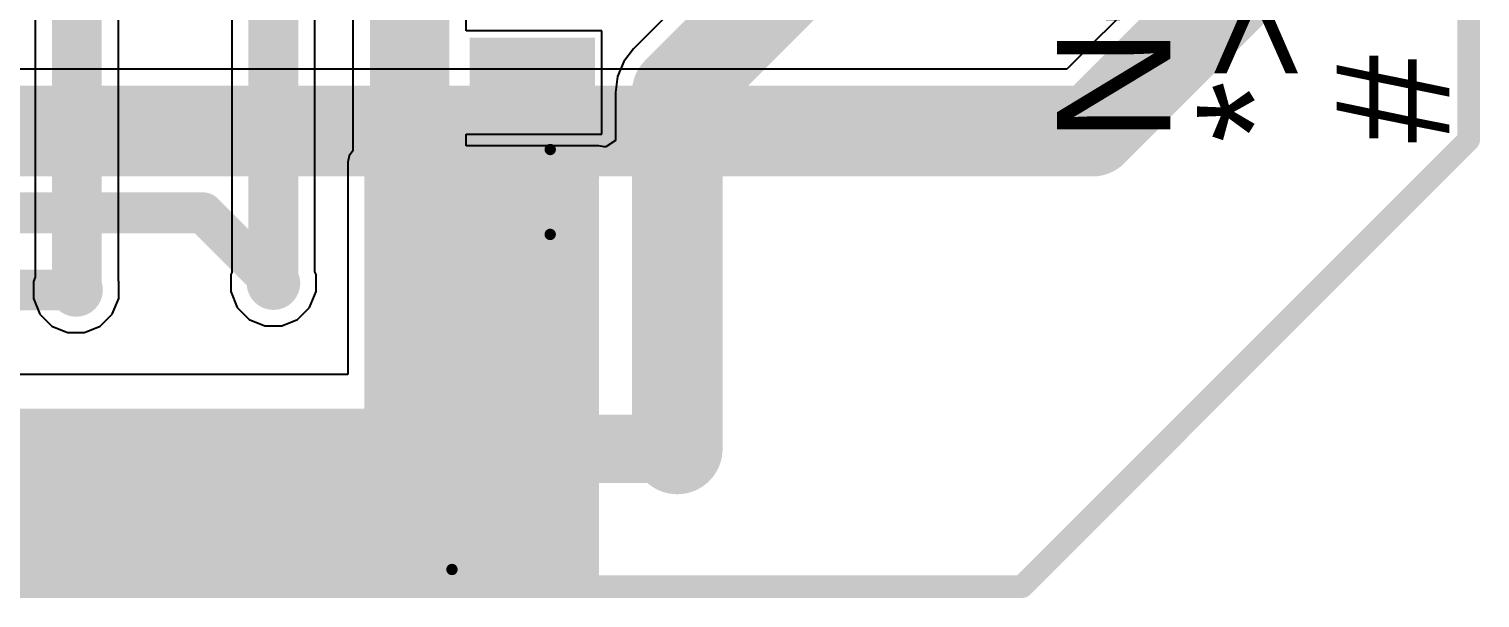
# Model space of a CAD drawing. Header units: millimetres. Extents: x -0.43 to 2.06, y -0.4 to 2.49.
# Drawn here: x 1.373 to 2.013, y -0.399 to -0.148 of the extents above; entities that cross this region are included whole.
import ezdxf

# ---------------------------------------------------------------- set-up
doc = ezdxf.new("R2010")
doc.units = ezdxf.units.MM
doc.header["$MEASUREMENT"] = 0
for name, color, linetype in [('BottomLayer', 5, 'Continuous'), ('Mechanical2', 216, 'Continuous'), ('TopLayer', 1, 'Continuous'), ('TopOverlay', 2, 'Continuous'), ('TopPaste', 8, 'Continuous'), ('TopSolder', 216, 'Continuous'), ('ViaHoleLayer', 16, 'Continuous')]:
    doc.layers.add(name, color=color, linetype=linetype)
doc.styles.add('Arial', font='', dxfattribs={"height": 0.2})
doc.styles.get('Arial').set_extended_font_data('Arial')

# ---------------------------------------------------------------- blocks, each defined once
blk = doc.blocks.new('DM3BT_DSF_PEJS_97')
at = {"layer": 'TopLayer'}
for points in [[(0.23818905, -0.10039375), (0.28543315, -0.10039375), (0.28543315, -0.13188985), (0.23818905, -0.13188985)], [(0.23818905, -0.19488185), (0.28543315, -0.19488185), (0.28543315, -0.32086615), (0.23818905, -0.32086615)]]:
    blk.add_hatch(color=1, dxfattribs=at).paths.add_polyline_path(points)
at = {"layer": 'TopPaste'}
for points in [[(0.23818905, -0.10039375), (0.28543315, -0.10039375), (0.28543315, -0.13188985), (0.23818905, -0.13188985)], [(0.23818905, -0.19488185), (0.28543315, -0.19488185), (0.28543315, -0.32086615), (0.23818905, -0.32086615)]]:
    blk.add_hatch(color=8, dxfattribs=at).paths.add_polyline_path(points)
at = {"layer": 'TopSolder'}
for points in [[(0.23418905, -0.09639375), (0.28943315, -0.09639375), (0.28943315, -0.13588985), (0.23418905, -0.13588985)], [(0.23418905, -0.19088185), (0.28943315, -0.19088185), (0.28943315, -0.32486615), (0.23418905, -0.32486615)]]:
    blk.add_hatch(color=216, dxfattribs=at).paths.add_polyline_path(points)
at = {"layer": 'TopOverlay', "const_width": 0.005}
for points in [[(0.2696851, -0.1830709), (0.2696851, -0.1456693)], [(-0.2007873, -0.3307087), (0.226378, -0.3307087)]]:
    blk.add_lwpolyline(points, dxfattribs=at)
at = {"layer": 'TopOverlay', "const_width": 0.0025}
for points in [[(0.2684351, -0.1456693, 1), (0.2709351, -0.1456693, 1)], [(0.2684351, -0.1830709, 1), (0.2709351, -0.1830709, 1)], [(0.225128, -0.3307087, 1), (0.227628, -0.3307087, 1)]]:
    blk.add_lwpolyline(points, format="xyb", close=True, dxfattribs=at)

msp = doc.modelspace()

# ---------------------------------------------------------------- hatches: boundary and pattern name
at = {"layer": 'BottomLayer'}
h = msp.add_hatch(color=5, dxfattribs=at)
edge = h.paths.add_edge_path()
edge.add_arc((1.481, -0.26), 0.011811, 0, 360)
h = msp.add_hatch(color=5, dxfattribs=at)
edge = h.paths.add_edge_path()
edge.add_arc((1.394, -0.263), 0.011811, 0, 360)
h = msp.add_hatch(color=5, dxfattribs=at)
edge = h.paths.add_edge_path()
edge.add_arc((1.659, -0.333), 0.011811, 0, 360)
at = {"layer": 'TopLayer'}
for points in [[(1.521, -0.3916929), (1.6245118, -0.3916929), (1.6245118, -0.2066929), (1.521, -0.2066929)], [(0.572, -0.391), (1.624, -0.391), (1.624, -0.3152914), (0.572, -0.3152914)]]:
    msp.add_hatch(color=1, dxfattribs=at).paths.add_polyline_path(points)
h = msp.add_hatch(color=1, dxfattribs=at)
edge = h.paths.add_edge_path()
edge.add_arc((1.481, -0.26), 0.011811, 0, 360)
h = msp.add_hatch(color=1, dxfattribs=at)
edge = h.paths.add_edge_path()
edge.add_arc((1.394, -0.263), 0.011811, 0, 360)
h = msp.add_hatch(color=1, dxfattribs=at)
edge = h.paths.add_edge_path()
edge.add_arc((1.659, -0.333), 0.011811, 0, 360)
at = {"layer": 'ViaHoleLayer'}
h = msp.add_hatch(color=16, dxfattribs=at)
edge = h.paths.add_edge_path()
edge.add_arc((1.481, -0.26), 0.0059055, 0, 360)
h = msp.add_hatch(color=16, dxfattribs=at)
edge = h.paths.add_edge_path()
edge.add_arc((1.394, -0.263), 0.0059055, 0, 360)
h = msp.add_hatch(color=16, dxfattribs=at)
edge = h.paths.add_edge_path()
edge.add_arc((1.659, -0.333), 0.0059055, 0, 360)

# ---------------------------------------------------------------- linework, layer by layer
at = {"layer": 'BottomLayer'}
for p, q in [((1.899, -0.0974867), (1.8307198, -0.165767)), ((1.8307198, -0.165767), (0.8228988, -0.1657671))]:
    msp.add_line(p, q, dxfattribs=at)
for points, const_width in [([(1.842, -0.193), (1.962, -0.073)], 0.04), ([(0.728, -0.1930001), (1.842, -0.193)], 0.04), ([(0.5938302, -0.229), (1.45, -0.229)], 0.018), ([(1.45, -0.229), (1.481, -0.26)], 0.018), ([(0.583, -0.263), (1.394, -0.263)], 0.018), ([(0.3750001, -0.333), (1.659, -0.333)], 0.03)]:
    msp.add_lwpolyline(points, dxfattribs=dict(at, const_width=const_width))
for points, const_width in [([(1.832, -0.193, 1), (1.852, -0.193, 1)], 0.02), ([(1.832, -0.193, 1), (1.852, -0.193, 1)], 0.02), ([(1.4455, -0.229, 1), (1.4545, -0.229, 1)], 0.009), ([(1.4455, -0.229, 1), (1.4545, -0.229, 1)], 0.009), ([(1.3895, -0.263, 1), (1.3985, -0.263, 1)], 0.009), ([(1.4765, -0.26, 1), (1.4855, -0.26, 1)], 0.009), ([(1.6515, -0.333, 1), (1.6665, -0.333, 1)], 0.015)]:
    msp.add_lwpolyline(points, format="xyb", close=True, dxfattribs=dict(at, const_width=const_width))
at = {"layer": 'Mechanical2', "const_width": 0.01}
for points in [[(2.007874, -0.1968504), (2.007874, 2.480315)], [(1.8110236, -0.3937007), (2.007874, -0.1968504)], [(0, -0.3937007), (1.8110236, -0.3937007)]]:
    msp.add_lwpolyline(points, dxfattribs=at)
at = {"layer": 'Mechanical2', "const_width": 0.005}
for points in [[(2.005374, -0.1968504, 1), (2.010374, -0.1968504, 1)], [(2.005374, -0.1968504, 1), (2.010374, -0.1968504, 1)], [(1.8085236, -0.3937007, 1), (1.8135236, -0.3937007, 1)], [(1.8085236, -0.3937007, 1), (1.8135236, -0.3937007, 1)]]:
    msp.add_lwpolyline(points, format="xyb", close=True, dxfattribs=at)
at = {"layer": 'TopLayer'}
for p, q in [((1.4993133, -0.2550567), (1.4993133, 0.2013073)), ((1.3759939, 0.1943863), (1.3759939, -0.2573151)), ((1.4626081, 0.1728343), (1.4626081, -0.2552465)), ((1.4126991, -0.2589881), (1.4126991, 0.1721496)), ((1.51602, 0.0723071), (1.51602, -0.2016016)), ((1.56598, -0.1488426), (1.56598, 0.0388819)), ((1.6947433, -0.1017434), (1.6397434, -0.1567434)), ((1.6257559, -0.1488426), (1.56598, -0.1488426)), ((1.6257559, -0.1943386), (1.6257559, -0.1488426)), ((1.6397434, -0.1567434), (1.6354155, -0.1623835)), ((1.6354155, -0.1623835), (1.6326949, -0.1689516)), ((1.6326949, -0.1689516), (1.631767, -0.176)), ((1.631767, -0.176), (1.631767, -0.1971084)), ((1.56598, -0.1995558), (1.56598, -0.1943386)), ((1.56598, -0.1943386), (1.6257559, -0.1943386)), ((1.631767, -0.1971084), (1.6275971, -0.1998649)), ((1.5144062, -0.2039617), (1.5138629, -0.2066929)), ((1.5159533, -0.2016462), (1.5144062, -0.2039617)), ((1.51602, -0.2016016), (1.5159533, -0.2016462)), ((1.6245118, -0.1995558), (1.56598, -0.1995558)), ((1.626767, -0.2000044), (1.6245118, -0.1995558)), ((1.6275971, -0.1998649), (1.626767, -0.2000044)), ((1.5138629, -0.2066929), (1.5138629, -0.3002993)), ((1.4626081, -0.2552465), (1.462189, -0.2562583)), ((1.499811, -0.2562583), (1.4993133, -0.2550567)), ((1.3759939, -0.2573151), (1.375189, -0.2592583)), ((1.375189, -0.2592583), (1.375189, -0.2667417)), ((1.412811, -0.2592583), (1.4126991, -0.2589881)), ((1.412811, -0.2667417), (1.412811, -0.2592583)), ((1.462189, -0.2562583), (1.462189, -0.2637417)), ((1.499811, -0.2637417), (1.499811, -0.2562583)), ((1.375189, -0.2667417), (1.3780528, -0.2736556)), ((1.4099472, -0.2736556), (1.412811, -0.2667417)), ((1.462189, -0.2637417), (1.4650528, -0.2706556)), ((1.4969472, -0.2706556), (1.499811, -0.2637417)), ((1.3780528, -0.2736556), (1.3833444, -0.2789472)), ((1.4046556, -0.2789472), (1.4099472, -0.2736556)), ((1.4650528, -0.2706556), (1.4703444, -0.2759472)), ((1.4916556, -0.2759472), (1.4969472, -0.2706556)), ((1.3833444, -0.2789472), (1.3902583, -0.281811)), ((1.3977417, -0.281811), (1.4046556, -0.2789472)), ((1.4703444, -0.2759472), (1.4772583, -0.278811)), ((1.4772583, -0.278811), (1.4847417, -0.278811)), ((1.4847417, -0.278811), (1.4916556, -0.2759472)), ((1.3902583, -0.281811), (1.3977417, -0.281811)), ((1.5138629, -0.3002993), (1.3291882, -0.3002993))]:
    msp.add_line(p, q, dxfattribs=at)
for points, const_width in [([(1.3943465, -0.2622146), (1.3943465, 0.2378583)], 0.022), ([(1.4809607, -0.26), (1.4809607, 0.2378583)], 0.022), ([(1.541, -0.2176929), (1.541, 0.0723071)], 0.035), ([(1.659, -0.176), (1.714, -0.121)], 0.04), ([(1.659, -0.333), (1.659, -0.176)], 0.04), ([(1.541, -0.2176929), (1.5493071, -0.226)], 0.022), ([(1.5493071, -0.226), (1.556, -0.226)], 0.022), ([(1.3943103, -0.2622508), (1.3943465, -0.2622146)], 0.022), ([(1.3943103, -0.2626173), (1.3943103, -0.2622508)], 0.022), ([(1.3943103, -0.2626173), (1.3943465, -0.2626535)], 0.022)]:
    msp.add_lwpolyline(points, dxfattribs=dict(at, const_width=const_width))
for points, const_width in [([(1.649, -0.176, 1), (1.669, -0.176, 1)], 0.02), ([(1.649, -0.176, 1), (1.669, -0.176, 1)], 0.02), ([(1.53225, -0.2176929, 1), (1.54975, -0.2176929, 1)], 0.0175), ([(1.5355, -0.2176929, 1), (1.5465, -0.2176929, 1)], 0.011), ([(1.5438071, -0.226, 1), (1.5548071, -0.226, 1)], 0.011), ([(1.5438071, -0.226, 1), (1.5548071, -0.226, 1)], 0.011), ([(1.5505, -0.226, 1), (1.5615, -0.226, 1)], 0.011), ([(1.4754607, -0.26, 1), (1.4864607, -0.26, 1)], 0.011), ([(1.3888103, -0.2622508, 1), (1.3998103, -0.2622508, 1)], 0.011), ([(1.3888103, -0.2622508, 1), (1.3998103, -0.2622508, 1)], 0.011), ([(1.3888103, -0.2626173, 1), (1.3998103, -0.2626173, 1)], 0.011), ([(1.3888103, -0.2626173, 1), (1.3998103, -0.2626173, 1)], 0.011), ([(1.3888465, -0.2622146, 1), (1.3998465, -0.2622146, 1)], 0.011), ([(1.3888465, -0.2622146, 1), (1.3998465, -0.2622146, 1)], 0.011), ([(1.3888465, -0.2626535, 1), (1.3998465, -0.2626535, 1)], 0.011), ([(1.649, -0.333, 1), (1.669, -0.333, 1)], 0.02)]:
    msp.add_lwpolyline(points, format="xyb", close=True, dxfattribs=dict(at, const_width=const_width))

# ---------------------------------------------------------------- block references
msp.add_blockref('DM3BT_DSF_PEJS_97', (1.3333228, -0.0554488))

# ---------------------------------------------------------------- texts
at = {"layer": 'TopOverlay', "style": 'Arial'}
for s, p in [('*>> 0.1uF 0402', (1.938096, -0.1981068)), ('# >> 10K 0603', (1.9993995, -0.198215)), ('NOTE:', (1.8763994, -0.1979992))]:
    msp.add_text(s, height=0.05, rotation=90, dxfattribs=at).set_placement(p)

doc.saveas('drawing.dxf')
